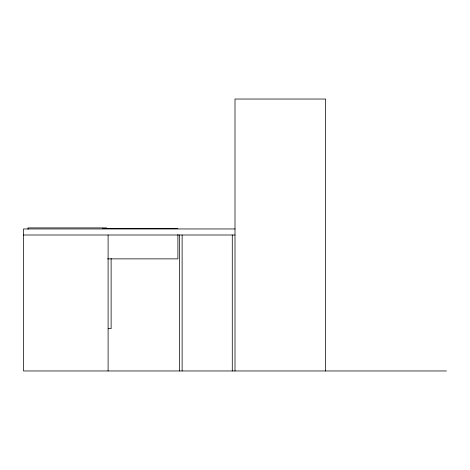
<?xml version="1.0" encoding="UTF-8"?>
<svg xmlns="http://www.w3.org/2000/svg" width="470" height="470" viewBox="0 0 470 470"><rect width="100%" height="100%" fill="white"/><g stroke="black" fill="none" stroke-linecap="round" stroke-linejoin="round"><path stroke-width="0.7" d="M106.59 227.897L28.03 227.897L28.03 229.272M102.372 228.655L177.907 228.655M235 228.955L23.5 228.955L23.5 370.965L446.5 370.965M23.5 235L235 235M107.507 258.87L177.907 258.87L177.907 234.413M108.206 328.665L111.12 328.665L111.12 258.488M325.645 370.965L325.645 99.035L235 99.035L235 370.965M232.28 235L232.28 370.965M182.125 235L182.125 370.965M179.405 235L179.405 370.965M108.1 235L108.1 370.965"/></g></svg>
